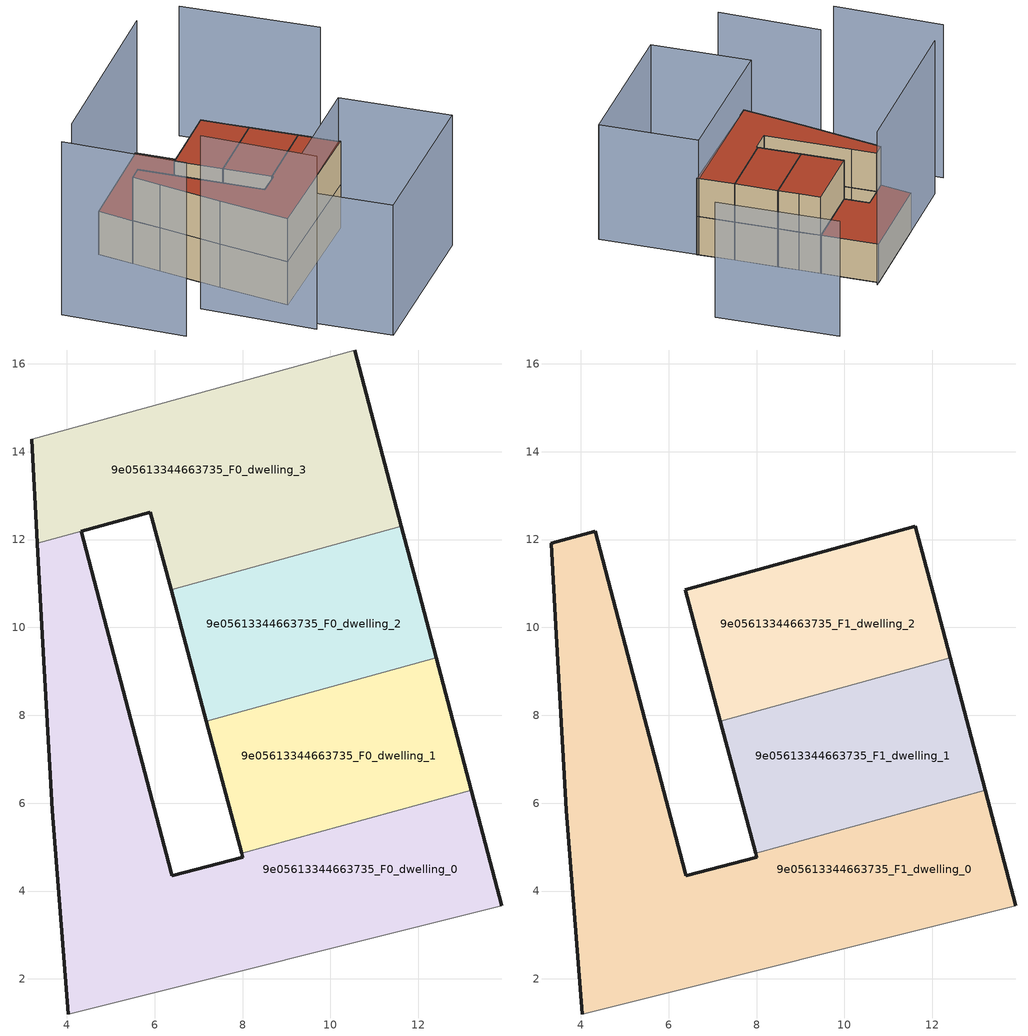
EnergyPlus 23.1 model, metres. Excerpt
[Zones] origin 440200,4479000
9e05613344663735_F0_dwelling_0
 floor ground (EU_floor_Construction): 13.9,3.67 13.2,6.3 7.98,4.86 8,4.77 6.4,4.35 6.38,4.41 4.8,10.42 4.33,12.19 3.33,11.92 3.44,10.04 3.67,5.83 4.03,1.2 z0
 wall outside (EU_wall_Construction): 13.2,6.3 13.9,3.67 / 4.03,1.2 3.67,5.83 3.44,10.04 3.33,11.92 / 4.33,12.19 4.8,10.42 6.38,4.41 6.4,4.35 8,4.77 7.98,4.86 z0:3
 wall adiabatic (EU_wall_Construction): 13.9,3.67 4.03,1.2 z0:3
 wall to 9e05613344663735_F0_dwelling_3 (EU_wall_Construction): 3.33,11.92 4.33,12.19 z0:3
 wall to 9e05613344663735_F0_dwelling_1 (EU_wall_Construction): 7.98,4.86 13.2,6.3 z0:3
9e05613344663735_F0_dwelling_1
 floor ground (EU_floor_Construction): 13.2,6.3 12.41,9.31 7.17,7.87 7.98,4.86 z0
 wall outside (EU_wall_Construction): 12.41,9.31 13.2,6.3 / 7.98,4.86 7.17,7.87 z0:3
 wall to 9e05613344663735_F0_dwelling_2 (EU_wall_Construction): 7.17,7.87 12.4,9.31 z0:3
9e05613344663735_F0_dwelling_2
 floor ground (EU_floor_Construction): 12.41,9.31 12.02,10.77 11.61,12.3 6.37,10.85 7.17,7.87 z0
 wall outside (EU_wall_Construction): 7.17,7.87 6.37,10.85 / 11.61,12.3 12.02,10.77 12.41,9.31 z0:3
 wall to 9e05613344663735_F0_dwelling_3 (EU_wall_Construction): 6.37,10.85 11.61,12.3 z0:3
9e05613344663735_F0_dwelling_3
 floor ground (EU_floor_Construction): 11.61,12.3 10.55,16.31 3.2,14.29 3.33,11.92 4.33,12.19 5.9,12.62 6.37,10.85 z0
 wall outside (EU_wall_Construction): 3.33,11.92 3.2,14.29 / 10.55,16.31 11.61,12.3 / 6.37,10.85 5.9,12.62 4.33,12.19 z0:3
 wall adiabatic (EU_wall_Construction): 3.2,14.29 10.55,16.31 z0:3
 roof outside (EU_roof_Construction): 10.55,16.31 11.61,12.3 6.37,10.85 5.9,12.62 4.33,12.19 3.33,11.92 3.2,14.29 z3
9e05613344663735_F1_dwelling_0
 floor to 9e05613344663735_F0_dwelling_0 (EU_floor_Construction): 13.9,3.67 13.2,6.3 7.98,4.86 8,4.77 6.4,4.35 6.38,4.41 4.8,10.42 4.33,12.19 3.33,11.92 3.44,10.04 3.67,5.83 4.03,1.2 z3
 wall outside (EU_wall_Construction): 13.2,6.3 13.9,3.67 / 4.03,1.2 3.67,5.83 3.44,10.04 3.33,11.92 4.33,12.19 4.8,10.42 6.38,4.41 6.4,4.35 8,4.77 7.98,4.86 z3:6
 wall adiabatic (EU_wall_Construction): 13.9,3.67 4.03,1.2 z3:6
 wall to 9e05613344663735_F1_dwelling_1 (EU_wall_Construction): 7.98,4.86 13.2,6.3 z3:6
 roof outside (EU_roof_Construction): 13.2,6.3 13.9,3.67 4.03,1.2 3.67,5.83 3.44,10.04 3.33,11.92 4.33,12.19 4.8,10.42 6.38,4.41 6.4,4.35 8,4.77 7.98,4.86 z6
9e05613344663735_F1_dwelling_1
 floor to 9e05613344663735_F0_dwelling_1 (EU_floor_Construction): 13.2,6.3 12.4,9.31 7.17,7.87 7.98,4.86 z3
 wall outside (EU_wall_Construction): 12.41,9.31 13.2,6.3 / 7.98,4.86 7.17,7.87 z3:6
 wall to 9e05613344663735_F1_dwelling_2 (EU_wall_Construction): 7.17,7.87 12.4,9.31 z3:6
 roof outside (EU_roof_Construction): 12.41,9.31 13.2,6.3 7.98,4.86 7.17,7.87 z6
9e05613344663735_F1_dwelling_2
 floor to 9e05613344663735_F0_dwelling_2 (EU_floor_Construction): 12.4,9.31 12.02,10.77 11.61,12.3 6.37,10.85 7.17,7.87 z3
 wall outside (EU_wall_Construction): 7.17,7.87 6.37,10.85 11.61,12.3 12.02,10.77 12.41,9.31 z3:6
 roof outside (EU_roof_Construction): 11.61,12.3 12.02,10.77 12.41,9.31 7.17,7.87 6.37,10.85 z6
shading: 20.67,9.48 18.36,18.11 / 13.86,3.82 15.72,-3.17 / 15.72,-3.17 4.29,-6.2 / 4.29,-6.2 2.44,0.78 / 2.44,0.78 13.86,3.82 z0:9; 0.8,5.41 2.44,-1.87 / -4.35,12.1 -2.53,4.33 / 10.85,16.4 -2.12,12.82 z0:12
[Building]
EU S2 Campaign: North Axis=0; Terrain=City; Solar Distribution=FullExterior
[Site:Location]
Madrid: Latitude=40.5; Longitude=-3.5; Time Zone=1; Elevation=609
[SizingPeriod:WeatherFileDays]
AnnualSizingPeriod: Begin Month=1; Begin Day of Month=1; End Month=12; End Day of Month=31; Day of Week for Start Day=Monday; Use Weather File Daylight Saving Period=No; Use Weather File Rain and Snow Indicators=No
[MATERIAL]
EU_InternalMass_Material: Roughness=MediumRough; Thickness=0.1; Conductivity=1; Density=1800; Specific Heat=900; Thermal Absorptance=0.9; Solar Absorptance=0.7; Visible Absorptance=0.7
[MATERIAL:NOMASS] Roughness=MediumRough; Thermal Absorptance=0.9; Solar Absorptance=0.7; Visible Absorptance=0.7
Name | Thermal Resistance
EU_wall_NoMass | 0.419739
EU_roof_NoMass | 0.352165
EU_floor_NoMass | 0.608284
[CONSTRUCTION]
EU_wall_Construction: EU_wall_NoMass
EU_roof_Construction: EU_roof_NoMass
EU_floor_Construction: EU_floor_NoMass
EU_InternalMass_Construction: EU_InternalMass_Material
[ZONE] Type=1; Multiplier=1; Ceiling Height=autocalculate; Floor Area=autocalculate; Part of Total Floor Area=Yes
Name | Volume
9e05613344663735_F0_dwelling_0 | 121.945
9e05613344663735_F1_dwelling_0 | 121.944
9e05613344663735_F0_dwelling_1; 9e05613344663735_F1_dwelling_1 | 50.7012
9e05613344663735_F0_dwelling_2 | 50.3906
9e05613344663735_F1_dwelling_2 | 50.391
9e05613344663735_F0_dwelling_3 | 84.6522
[INTERNALMASS] Construction=EU_InternalMass_Construction
Name | Zone or ZoneList | Surface Area
9e05613344663735_F0_dwelling_0_EU_InternalMass | 9e05613344663735_F0_dwelling_0 | 40.6481
9e05613344663735_F0_dwelling_1_EU_InternalMass | 9e05613344663735_F0_dwelling_1 | 16.9004
9e05613344663735_F0_dwelling_2_EU_InternalMass | 9e05613344663735_F0_dwelling_2 | 16.7969
9e05613344663735_F0_dwelling_3_EU_InternalMass | 9e05613344663735_F0_dwelling_3 | 28.2176
9e05613344663735_F1_dwelling_0_EU_InternalMass | 9e05613344663735_F1_dwelling_0 | 46.4055
9e05613344663735_F1_dwelling_1_EU_InternalMass | 9e05613344663735_F1_dwelling_1 | 25.007
9e05613344663735_F1_dwelling_2_EU_InternalMass | 9e05613344663735_F1_dwelling_2 | 31.1533
[OTHEREQUIPMENT] Fuel Type=Electricity; Design Level Calculation Method=Watts/Area; Power per Zone Floor Area=1; Fraction Latent=0; Fraction Radiant=0; Fraction Lost=0; Carbon Dioxide Generation Rate=0; EndUse Subcategory=EU_Step8_InternalGains
Name | Zone or ZoneList or Space or SpaceList | Schedule
EU_Step8_InternalGain_9e05613344663735_F0_dwelling_0_f000 | 9e05613344663735_F0_dwelling_0 | EU_Step8_GainSchedule_9e05613344663735_F0_dwelling_0_f000
EU_Step8_InternalGain_9e05613344663735_F0_dwelling_1_f000 | 9e05613344663735_F0_dwelling_1 | EU_Step8_GainSchedule_9e05613344663735_F0_dwelling_1_f000
EU_Step8_InternalGain_9e05613344663735_F0_dwelling_2_f000 | 9e05613344663735_F0_dwelling_2 | EU_Step8_GainSchedule_9e05613344663735_F0_dwelling_2_f000
EU_Step8_InternalGain_9e05613344663735_F0_dwelling_3_f000 | 9e05613344663735_F0_dwelling_3 | EU_Step8_GainSchedule_9e05613344663735_F0_dwelling_3_f000
EU_Step8_InternalGain_9e05613344663735_F1_dwelling_0_f000 | 9e05613344663735_F1_dwelling_0 | EU_Step8_GainSchedule_9e05613344663735_F1_dwelling_0_f000
EU_Step8_InternalGain_9e05613344663735_F1_dwelling_1_f000 | 9e05613344663735_F1_dwelling_1 | EU_Step8_GainSchedule_9e05613344663735_F1_dwelling_1_f000
EU_Step8_InternalGain_9e05613344663735_F1_dwelling_2_f000 | 9e05613344663735_F1_dwelling_2 | EU_Step8_GainSchedule_9e05613344663735_F1_dwelling_2_f000
[ZONEVENTILATION:DESIGNFLOWRATE] Schedule=EU_AlwaysOn; Design Flow Rate Calculation Method=AirChanges/Hour; Air Changes per Hour=0.703302; Ventilation Type=Natural; Fan Pressure Rise=0; Fan Total Efficiency=1; Constant Term Coefficient=1; Temperature Term Coefficient=0; Velocity Term Coefficient=0; Velocity Squared Term Coefficient=0; Minimum Indoor Temperature=-100; Maximum Indoor Temperature=100; Delta Temperature=-100; Minimum Outdoor Temperature=-100; Maximum Outdoor Temperature=100; Maximum Wind Speed=40
Name | Zone or ZoneList or Space or SpaceList
EU_ConstantAir_9e05613344663735_F0_dwelling_0 | 9e05613344663735_F0_dwelling_0
EU_ConstantAir_9e05613344663735_F0_dwelling_1 | 9e05613344663735_F0_dwelling_1
EU_ConstantAir_9e05613344663735_F0_dwelling_2 | 9e05613344663735_F0_dwelling_2
EU_ConstantAir_9e05613344663735_F0_dwelling_3 | 9e05613344663735_F0_dwelling_3
EU_ConstantAir_9e05613344663735_F1_dwelling_0 | 9e05613344663735_F1_dwelling_0
EU_ConstantAir_9e05613344663735_F1_dwelling_1 | 9e05613344663735_F1_dwelling_1
EU_ConstantAir_9e05613344663735_F1_dwelling_2 | 9e05613344663735_F1_dwelling_2
[HVACTEMPLATE:THERMOSTAT] Constant Heating Setpoint=20; Constant Cooling Setpoint=50
EU_HeatOnly_9e05613344663735_F0_dwelling_0; EU_HeatOnly_9e05613344663735_F0_dwelling_1; EU_HeatOnly_9e05613344663735_F0_dwelling_2; EU_HeatOnly_9e05613344663735_F0_dwelling_3; EU_HeatOnly_9e05613344663735_F1_dwelling_0; EU_HeatOnly_9e05613344663735_F1_dwelling_1; EU_HeatOnly_9e05613344663735_F1_dwelling_2
[HVACTEMPLATE:ZONE:IDEALLOADSAIRSYSTEM] System Availability Schedule=EU_AlwaysOn; Maximum Heating Supply Air Temperature=50; Minimum Cooling Supply Air Temperature=13; Maximum Heating Supply Air Humidity Ratio=0.0156; Minimum Cooling Supply Air Humidity Ratio=0.0077; Heating Limit=NoLimit; Cooling Limit=NoLimit; Heating Availability Schedule=EU_AlwaysOn; Cooling Availability Schedule=EU_CoolingOff; Dehumidification Control Type=ConstantSensibleHeatRatio; Cooling Sensible Heat Ratio=0.7; Dehumidification Setpoint=60; Humidification Control Type=None; Humidification Setpoint=30; Outdoor Air Method=None; Outdoor Air Flow Rate per Person=0.00944; Outdoor Air Flow Rate per Zone Floor Area=0; Outdoor Air Flow Rate per Zone=0; Demand Controlled Ventilation Type=None; Outdoor Air Economizer Type=NoEconomizer; Heat Recovery Type=None; Sensible Heat Recovery Effectiveness=0.7; Latent Heat Recovery Effectiveness=0.65
Name | Template Thermostat
9e05613344663735_F0_dwelling_0 | EU_HeatOnly_9e05613344663735_F0_dwelling_0
9e05613344663735_F0_dwelling_1 | EU_HeatOnly_9e05613344663735_F0_dwelling_1
9e05613344663735_F0_dwelling_2 | EU_HeatOnly_9e05613344663735_F0_dwelling_2
9e05613344663735_F0_dwelling_3 | EU_HeatOnly_9e05613344663735_F0_dwelling_3
9e05613344663735_F1_dwelling_0 | EU_HeatOnly_9e05613344663735_F1_dwelling_0
9e05613344663735_F1_dwelling_1 | EU_HeatOnly_9e05613344663735_F1_dwelling_1
9e05613344663735_F1_dwelling_2 | EU_HeatOnly_9e05613344663735_F1_dwelling_2
[SIZING:ZONE] Zone Cooling Design Supply Air Temperature Input Method=SupplyAirTemperature; Zone Cooling Design Supply Air Temperature=13; Zone Heating Design Supply Air Temperature Input Method=SupplyAirTemperature; Zone Heating Design Supply Air Temperature=50; Zone Cooling Design Supply Air Humidity Ratio=0.008; Zone Heating Design Supply Air Humidity Ratio=0.008; Cooling Design Air Flow Method=DesignDay; Cooling Design Air Flow Rate=0; Cooling Minimum Air Flow per Zone Floor Area=0.000762; Cooling Minimum Air Flow=0; Cooling Minimum Air Flow Fraction=0.2; Heating Design Air Flow Method=DesignDay; Heating Design Air Flow Rate=0; Heating Maximum Air Flow per Zone Floor Area=0.002032; Heating Maximum Air Flow=0.141576; Heating Maximum Air Flow Fraction=0.3; Account for Dedicated Outdoor Air System=No; Dedicated Outdoor Air System Control Strategy=NeutralSupplyAir; Dedicated Outdoor Air Low Setpoint Temperature for Design=autosize; Dedicated Outdoor Air High Setpoint Temperature for Design=autosize; Zone Load Sizing Method=Sensible Load Only No Latent Load; Zone Latent Cooling Design Supply Air Humidity Ratio Input Method=HumidityRatioDifference; Zone Cooling Design Supply Air Humidity Ratio Difference=0.005; Zone Latent Heating Design Supply Air Humidity Ratio Input Method=HumidityRatioDifference; Zone Humidification Design Supply Air Humidity Ratio Difference=0.005
9e05613344663735_F0_dwelling_0; 9e05613344663735_F0_dwelling_1; 9e05613344663735_F0_dwelling_2; 9e05613344663735_F0_dwelling_3; 9e05613344663735_F1_dwelling_0; 9e05613344663735_F1_dwelling_1; 9e05613344663735_F1_dwelling_2
[SCHEDULE:CONSTANT]
Name | Hourly Value
EU_AlwaysOn | 1
EU_CoolingOff | 0
[SCHEDULE:FILE] Column Number=1; Rows to Skip at Top=0; Number of Hours of Data=8760; Column Separator=Comma; Interpolate to Timestep=No; Minutes per Item=60; Adjust Schedule for Daylight Savings=Yes
Name | File
EU_Step8_GainSchedule_9e05613344663735_F0_dwelling_0_f000 | ../../schedules/9e05613344663735/9e05613344663735_F0_dwelling_0_f000_gain.csv
EU_Step8_GainSchedule_9e05613344663735_F0_dwelling_1_f000 | ../../schedules/9e05613344663735/9e05613344663735_F0_dwelling_1_f000_gain.csv
EU_Step8_GainSchedule_9e05613344663735_F0_dwelling_2_f000 | ../../schedules/9e05613344663735/9e05613344663735_F0_dwelling_2_f000_gain.csv
EU_Step8_GainSchedule_9e05613344663735_F0_dwelling_3_f000 | ../../schedules/9e05613344663735/9e05613344663735_F0_dwelling_3_f000_gain.csv
EU_Step8_GainSchedule_9e05613344663735_F1_dwelling_0_f000 | ../../schedules/9e05613344663735/9e05613344663735_F1_dwelling_0_f000_gain.csv
EU_Step8_GainSchedule_9e05613344663735_F1_dwelling_1_f000 | ../../schedules/9e05613344663735/9e05613344663735_F1_dwelling_1_f000_gain.csv
EU_Step8_GainSchedule_9e05613344663735_F1_dwelling_2_f000 | ../../schedules/9e05613344663735/9e05613344663735_F1_dwelling_2_f000_gain.csv
